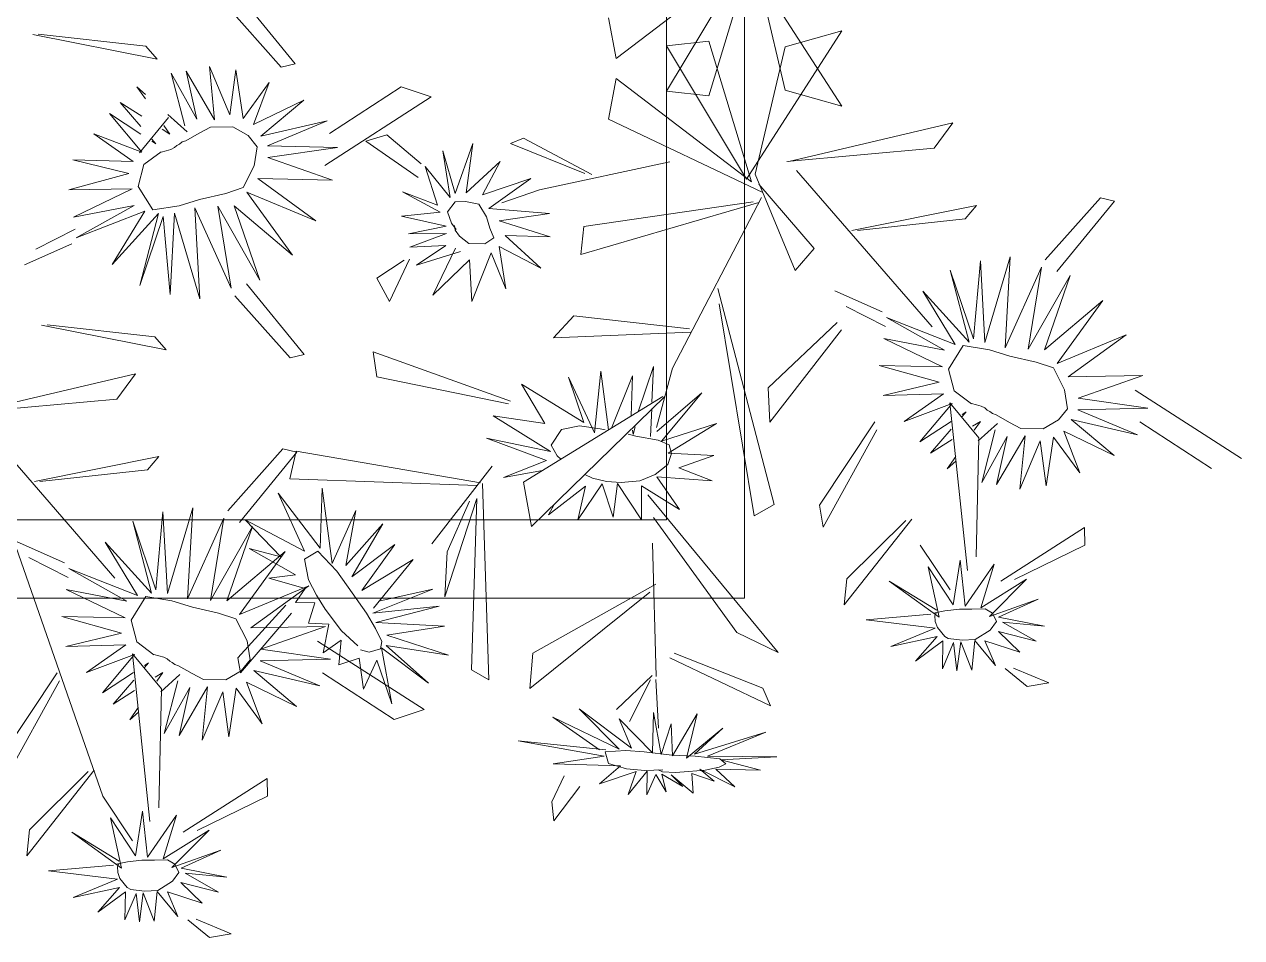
# Model space of a CAD drawing. Header units: inches. Extents: x -173 to 14008, y -3334 to 10368.
# Drawn here: x 5466.78 to 5509.96, y 7028.48 to 7060.87 of the extents above; entities that cross this region are included whole.
import ezdxf

# ---------------------------------------------------------------- set-up
doc = ezdxf.new("R2010")
doc.units = ezdxf.units.IN
doc.header["$MEASUREMENT"] = 0
doc.layers.add('ARREDAMENTO', color=8, linetype='Continuous', lineweight=18)

msp = doc.modelspace()

# ---------------------------------------------------------------- linework, layer by layer
at = {"layer": 'ARREDAMENTO', "linetype": 'Continuous'}
for p, q in [((5487.774, 7059.657, -27.277), (5492.576, 7063.318, -27.277)), ((5489.554, 7058.498, -27.277), (5492.395, 7063.22, -27.277)), ((5492.576, 7063.318, -27.277), (5491.056, 7058.33, -27.277)), ((5492.395, 7063.22, -27.277), (5495.774, 7057.96, -27.277)), ((5493.762, 7058.532, -27.277), (5492.698, 7063.043, -27.277)), ((5476.386, 7059.464, -27.277), (5474.346, 7061.967, -27.277)), ((5473.934, 7061.55, -27.277), (5475.89, 7059.35, -27.277)), ((5487.494, 7061.091, -27.277), (5487.774, 7059.657, -27.277)), ((5471.49, 7059.628, -27.277), (5467.076, 7060.507, -27.277)), ((5467.271, 7060.514, -27.277), (5471.09, 7060.091, -27.277)), ((5492.395, 7055.379, -27.277), (5495.774, 7060.639, -27.277)), ((5495.774, 7060.639, -27.277), (5493.762, 7060.067, -27.277)), ((5471.09, 7060.091, -27.277), (5471.49, 7059.628, -27.277)), ((5491.056, 7060.269, -27.277), (5489.554, 7060.101, -27.277)), ((5489.554, 7060.101, -27.277), (5492.395, 7055.379, -27.277)), ((5492.576, 7055.281, -27.277), (5491.056, 7060.269, -27.277)), ((5493.762, 7060.067, -27.277), (5492.698, 7055.556, -27.277)), ((5472.899, 7057.504, -27.277), (5471.99, 7059.14, -27.277)), ((5471.99, 7059.14, -27.277), (5472.472, 7057.27, -27.277)), ((5472.517, 7059.206, -27.277), (5472.899, 7057.504, -27.277)), ((5473.527, 7057.478, -27.277), (5472.517, 7059.206, -27.277)), ((5473.34, 7059.371, -27.277), (5473.527, 7057.478, -27.277)), ((5474.065, 7057.662, -27.277), (5473.34, 7059.371, -27.277)), ((5474.279, 7059.251, -27.277), (5474.065, 7057.662, -27.277)), ((5474.54, 7057.531, -27.277), (5474.279, 7059.251, -27.277)), ((5475.89, 7059.35, -27.277), (5476.386, 7059.464, -27.277)), ((5475.466, 7058.799, -27.277), (5474.54, 7057.531, -27.277)), ((5474.907, 7057.317, -27.277), (5475.466, 7058.799, -27.277)), ((5487.494, 7057.508, -27.277), (5487.774, 7058.942, -27.277)), ((5487.774, 7058.942, -27.277), (5492.576, 7055.281, -27.277)), ((5471.069, 7058.222, -27.277), (5470.768, 7058.652, -27.277)), ((5471.076, 7058.375, -27.277), (5470.768, 7058.652, -27.277)), ((5477.432, 7055.864, -27.277), (5481.212, 7058.291, -27.277)), ((5480.147, 7058.644, -27.277), (5477.6, 7056.99, -27.277)), ((5481.212, 7058.291, -27.277), (5480.147, 7058.644, -27.277)), ((5491.056, 7058.33, -27.277), (5489.554, 7058.498, -27.277)), ((5495.774, 7057.96, -27.277), (5493.762, 7058.532, -27.277)), ((5470.91, 7057.244, -27.277), (5470.178, 7058.096, -27.277)), ((5470.943, 7057.608, -27.277), (5470.178, 7058.096, -27.277)), ((5476.687, 7058.174, -27.277), (5474.907, 7057.317, -27.277)), ((5475.169, 7056.902, -27.277), (5476.687, 7058.174, -27.277)), ((5470.905, 7056.976, -27.277), (5469.798, 7057.699, -27.277)), ((5469.798, 7057.699, -27.277), (5470.942, 7056.331, -27.277)), ((5471.891, 7057.56, -27.277), (5470.863, 7056.309, -27.277)), ((5471.869, 7057.663, -27.277), (5472.55, 7057.05, -27.277)), ((5477.518, 7057.444, -27.277), (5475.169, 7056.902, -27.277)), ((5475.397, 7056.56, -27.277), (5477.518, 7057.444, -27.277)), ((5492.971, 7054.899, -27.277), (5487.494, 7057.508, -27.277)), ((5470.942, 7056.331, -27.277), (5469.241, 7056.978, -27.277)), ((5469.241, 7056.978, -27.277), (5470.631, 7055.998, -27.277)), ((5471.667, 7057.146, -27.277), (5471.943, 7056.97, -27.277)), ((5471.725, 7057.282, -27.277), (5471.943, 7056.97, -27.277)), ((5478.884, 7056.728, -27.277), (5479.629, 7056.947, -27.277)), ((5479.629, 7056.947, -27.277), (5480.849, 7055.915, -27.277)), ((5499.717, 7057.371, -27.277), (5493.892, 7055.999, -27.277)), ((5499.055, 7056.469, -27.277), (5499.717, 7057.371, -27.277)), ((5471.294, 7056.723, -27.277), (5471.437, 7056.629, -27.277)), ((5471.296, 7056.794, -27.277), (5471.437, 7056.629, -27.277)), ((5477.888, 7056.502, -27.277), (5475.397, 7056.56, -27.277)), ((5480.744, 7055.43, -27.277), (5478.884, 7056.728, -27.277)), ((5482.061, 7054.867, -27.277), (5482.691, 7056.642, -27.277)), ((5482.691, 7056.642, -27.277), (5482.448, 7054.896, -27.277)), ((5484.477, 7056.83, -27.277), (5484.024, 7056.639, -27.277)), ((5484.024, 7056.639, -27.277), (5486.664, 7055.581, -27.277)), ((5486.904, 7055.546, -27.277), (5484.477, 7056.83, -27.277)), ((5475.416, 7056.143, -27.277), (5477.888, 7056.502, -27.277)), ((5477.708, 7055.342, -27.277), (5475.416, 7056.143, -27.277)), ((5481.62, 7056.382, -27.277), (5482.061, 7054.867, -27.277)), ((5481.876, 7054.731, -27.277), (5481.62, 7056.382, -27.277)), ((5493.825, 7056.005, -27.277), (5499.055, 7056.469, -27.277)), ((5468.497, 7056.058, -27.277), (5470.482, 7055.576, -27.277)), ((5470.631, 7055.998, -27.277), (5468.497, 7056.058, -27.277)), ((5480.991, 7055.829, -27.277), (5481.876, 7054.731, -27.277)), ((5481.437, 7054.455, -27.277), (5480.991, 7055.829, -27.277)), ((5482.448, 7054.896, -27.277), (5483.658, 7055.998, -27.277)), ((5483.658, 7055.998, -27.277), (5483.034, 7054.817, -27.277)), ((5485.049, 7054.995, -27.277), (5489.674, 7055.992, -27.277)), ((5498.981, 7050.133, -27.277), (5494.17, 7055.685, -27.277)), ((5470.482, 7055.576, -27.277), (5468.357, 7054.993, -27.277)), ((5475.063, 7055.396, -27.277), (5477.708, 7055.342, -27.277)), ((5477.119, 7053.899, -27.277), (5475.063, 7055.396, -27.277)), ((5483.034, 7054.817, -27.277), (5484.743, 7055.395, -27.277)), ((5484.743, 7055.395, -27.277), (5483.253, 7054.331, -27.277)), ((5492.698, 7055.556, -27.277), (5494.124, 7052.132, -27.277)), ((5468.357, 7054.993, -27.277), (5470.604, 7055.034, -27.277)), ((5470.604, 7055.034, -27.277), (5468.52, 7054.027, -27.277)), ((5474.663, 7054.913, -27.277), (5477.119, 7053.899, -27.277)), ((5476.284, 7052.68, -27.277), (5474.663, 7054.913, -27.277)), ((5480.187, 7054.929, -27.277), (5481.437, 7054.455, -27.277)), ((5481.532, 7054.205, -27.277), (5480.187, 7054.929, -27.277)), ((5485.049, 7054.995, -27.277), (5483.713, 7054.538, -27.277)), ((5494.798, 7052.917, -27.277), (5492.833, 7055.203, -27.277)), ((5468.52, 7054.027, -27.277), (5470.67, 7054.445, -27.277)), ((5470.67, 7054.445, -27.277), (5468.611, 7053.289, -27.277)), ((5472.819, 7054.36, -27.277), (5474.112, 7051.507, -27.277)), ((5473.002, 7051.136, -27.277), (5472.819, 7054.36, -27.277)), ((5473.637, 7054.415, -27.277), (5475.127, 7051.795, -27.277)), ((5474.112, 7051.507, -27.277), (5473.637, 7054.415, -27.277)), ((5474.215, 7054.435, -27.277), (5476.284, 7052.68, -27.277)), ((5475.127, 7051.795, -27.277), (5474.215, 7054.435, -27.277)), ((5492.829, 7054.551, -27.277), (5486.515, 7052.698, -27.277)), ((5486.619, 7053.694, -27.277), (5492.629, 7054.575, -27.277)), ((5489.773, 7048.671, -27.277), (5492.93, 7054.727, -27.277)), ((5500.548, 7054.437, -27.277), (5496.134, 7053.558, -27.277)), ((5500.148, 7053.974, -27.277), (5500.548, 7054.437, -27.277)), ((5502.992, 7052.516, -27.277), (5504.948, 7054.715, -27.277)), ((5505.445, 7054.601, -27.277), (5503.404, 7052.099, -27.277)), ((5504.948, 7054.715, -27.277), (5505.445, 7054.601, -27.277)), ((5468.611, 7053.289, -27.277), (5471.05, 7054.24, -27.277)), ((5471.05, 7054.24, -27.277), (5469.896, 7052.351, -27.277)), ((5469.896, 7052.351, -27.277), (5471.541, 7054.161, -27.277)), ((5471.541, 7054.161, -27.277), (5470.877, 7051.608, -27.277)), ((5470.877, 7051.608, -27.277), (5471.698, 7054.047, -27.277)), ((5471.698, 7054.047, -27.277), (5471.946, 7051.28, -27.277)), ((5471.946, 7051.28, -27.277), (5472.106, 7054.171, -27.277)), ((5472.106, 7054.171, -27.277), (5473.002, 7051.136, -27.277)), ((5480.16, 7054.061, -27.277), (5481.532, 7054.205, -27.277)), ((5481.742, 7053.704, -27.277), (5480.16, 7054.061, -27.277)), ((5483.253, 7054.331, -27.277), (5485.402, 7054.156, -27.277)), ((5485.402, 7054.156, -27.277), (5483.623, 7053.893, -27.277)), ((5496.329, 7053.551, -27.277), (5500.148, 7053.974, -27.277)), ((5467.186, 7052.894, -27.277), (5468.58, 7053.605, -27.277)), ((5480.407, 7053.431, -27.277), (5481.742, 7053.704, -27.277)), ((5483.623, 7053.893, -27.277), (5485.425, 7053.334, -27.277)), ((5486.515, 7052.698, -27.277), (5486.619, 7053.694, -27.277)), ((5466.778, 7052.335, -27.277), (5468.458, 7053.085, -27.277)), ((5481.749, 7053.444, -27.277), (5480.407, 7053.431, -27.277)), ((5480.451, 7052.959, -27.277), (5481.749, 7053.444, -27.277)), ((5483.832, 7053.374, -27.277), (5485.096, 7052.214, -27.277)), ((5485.425, 7053.334, -27.277), (5483.832, 7053.374, -27.277)), ((5481.729, 7053.019, -27.277), (5480.451, 7052.959, -27.277)), ((5480.692, 7052.329, -27.277), (5481.729, 7053.019, -27.277)), ((5482.245, 7052.811, -27.277), (5480.692, 7052.329, -27.277)), ((5481.263, 7051.264, -27.277), (5482.066, 7052.926, -27.277)), ((5483.333, 7052.76, -27.277), (5482.654, 7051.039, -27.277)), ((5483.86, 7051.481, -27.277), (5483.333, 7052.76, -27.277)), ((5483.62, 7052.989, -27.277), (5483.86, 7051.481, -27.277)), ((5485.096, 7052.214, -27.277), (5483.62, 7052.989, -27.277)), ((5494.124, 7052.132, -27.277), (5494.798, 7052.917, -27.277)), ((5479.282, 7051.87, -27.277), (5480.247, 7052.498, -27.277)), ((5480.439, 7052.541, -27.277), (5479.729, 7051.032, -27.277)), ((5482.572, 7052.51, -27.277), (5481.263, 7051.264, -27.277)), ((5482.654, 7051.039, -27.277), (5482.572, 7052.51, -27.277)), ((5500.444, 7049.709, -27.277), (5500.692, 7052.476, -27.277)), ((5500.692, 7052.476, -27.277), (5500.852, 7049.586, -27.277)), ((5500.852, 7049.586, -27.277), (5501.747, 7052.62, -27.277)), ((5501.747, 7052.62, -27.277), (5501.564, 7049.397, -27.277)), ((5501.564, 7049.397, -27.277), (5502.857, 7052.25, -27.277)), ((5502.857, 7052.25, -27.277), (5502.382, 7049.342, -27.277)), ((5479.729, 7051.032, -27.277), (5479.282, 7051.87, -27.277)), ((5499.622, 7052.149, -27.277), (5500.444, 7049.709, -27.277)), ((5500.287, 7049.596, -27.277), (5499.622, 7052.149, -27.277)), ((5502.382, 7049.342, -27.277), (5503.872, 7051.962, -27.277)), ((5503.872, 7051.962, -27.277), (5502.96, 7049.322, -27.277)), ((5476.699, 7049.156, -27.277), (5474.659, 7051.658, -27.277)), ((5493.379, 7043.84, -27.277), (5491.38, 7051.5, -27.277)), ((5495.524, 7051.421, -27.277), (5497.204, 7050.672, -27.277)), ((5498.642, 7051.406, -27.277), (5500.287, 7049.596, -27.277)), ((5499.795, 7049.517, -27.277), (5498.642, 7051.406, -27.277)), ((5474.247, 7051.241, -27.277), (5476.203, 7049.042, -27.277)), ((5491.425, 7050.953, -27.277), (5492.668, 7043.435, -27.277)), ((5502.96, 7049.322, -27.277), (5505.03, 7051.077, -27.277)), ((5505.03, 7051.077, -27.277), (5503.408, 7048.844, -27.277)), ((5485.544, 7049.744, -27.277), (5486.272, 7050.524, -27.277)), ((5486.272, 7050.524, -27.277), (5490.373, 7050.072, -27.277)), ((5495.932, 7050.863, -27.277), (5497.325, 7050.152, -27.277)), ((5471.802, 7049.32, -27.277), (5467.389, 7050.199, -27.277)), ((5467.584, 7050.206, -27.277), (5471.403, 7049.782, -27.277)), ((5493.161, 7047.973, -27.277), (5495.611, 7050.293, -27.277)), ((5497.356, 7050.468, -27.277), (5499.795, 7049.517, -27.277)), ((5499.416, 7049.312, -27.277), (5497.356, 7050.468, -27.277)), ((5471.403, 7049.782, -27.277), (5471.802, 7049.32, -27.277)), ((5490.424, 7049.951, -27.277), (5485.544, 7049.744, -27.277)), ((5495.759, 7050.031, -27.277), (5493.222, 7046.764, -27.277)), ((5497.265, 7049.73, -27.277), (5499.416, 7049.312, -27.277)), ((5499.35, 7048.723, -27.277), (5497.265, 7049.73, -27.277)), ((5503.408, 7048.844, -27.277), (5505.865, 7049.858, -27.277)), ((5505.865, 7049.858, -27.277), (5503.808, 7048.361, -27.277)), ((5479.28, 7048.364, -27.277), (5479.147, 7049.253, -27.277)), ((5479.147, 7049.253, -27.277), (5484.023, 7047.503, -27.277)), ((5476.203, 7049.042, -27.277), (5476.699, 7049.156, -27.277)), ((5497.103, 7048.764, -27.277), (5499.35, 7048.723, -27.277)), ((5499.227, 7048.181, -27.277), (5497.103, 7048.764, -27.277)), ((5470.718, 7048.47, -27.277), (5464.892, 7047.098, -27.277)), ((5470.056, 7047.568, -27.277), (5470.718, 7048.47, -27.277)), ((5483.955, 7047.407, -27.277), (5479.28, 7048.364, -27.277)), ((5486.073, 7048.35, -27.277), (5486.621, 7046.749, -27.277)), ((5487.006, 7046.379, -27.277), (5486.073, 7048.35, -27.277)), ((5487.225, 7048.564, -27.277), (5487.006, 7046.379, -27.277)), ((5487.501, 7046.485, -27.277), (5487.225, 7048.564, -27.277)), ((5487.606, 7046.549, -27.277), (5488.353, 7048.396, -27.277)), ((5488.304, 7046.977, -27.277), (5488.353, 7048.396, -27.277)), ((5488.551, 7047.129, -27.277), (5489.09, 7048.728, -27.277)), ((5489.038, 7047.466, -27.277), (5489.09, 7048.728, -27.277)), ((5489.773, 7048.671, -27.277), (5489.205, 7046.565, -27.277)), ((5503.808, 7048.361, -27.277), (5506.453, 7048.415, -27.277)), ((5506.453, 7048.415, -27.277), (5504.161, 7047.614, -27.277)), ((5484.411, 7048.102, -27.277), (5485.234, 7046.714, -27.277)), ((5486.621, 7046.749, -27.277), (5484.411, 7048.102, -27.277)), ((5493.222, 7046.764, -27.277), (5493.161, 7047.973, -27.277)), ((5497.243, 7047.699, -27.277), (5499.227, 7048.181, -27.277)), ((5506.177, 7047.892, -27.277), (5509.957, 7045.466, -27.277)), ((5464.826, 7047.103, -27.277), (5470.056, 7047.568, -27.277)), ((5489.423, 7047.663, -27.277), (5484.484, 7044.634, -27.277)), ((5484.767, 7043.053, -27.277), (5489.499, 7047.674, -27.277)), ((5490.811, 7047.803, -27.277), (5489.21, 7046.424, -27.277)), ((5489.374, 7046.09, -27.277), (5490.811, 7047.803, -27.277)), ((5499.376, 7047.759, -27.277), (5497.243, 7047.699, -27.277)), ((5497.986, 7046.779, -27.277), (5499.376, 7047.759, -27.277)), ((5500.636, 7046.197, -27.277), (5499.608, 7047.448, -27.277)), ((5499.608, 7047.448, -27.277), (5500.231, 7041.493, -27.277)), ((5504.161, 7047.614, -27.277), (5506.633, 7047.255, -27.277)), ((5469.556, 7033.491, -27.277), (5464.807, 7047.122, -27.277)), ((5489.029, 7047.247, -27.277), (5488.987, 7046.244, -27.277)), ((5499.687, 7047.425, -27.277), (5497.986, 7046.779, -27.277)), ((5498.543, 7046.058, -27.277), (5499.687, 7047.425, -27.277)), ((5500.039, 7047.034, -27.277), (5500.183, 7047.128, -27.277)), ((5500.041, 7046.963, -27.277), (5500.183, 7047.128, -27.277)), ((5506.633, 7047.255, -27.277), (5504.143, 7047.197, -27.277)), ((5504.143, 7047.197, -27.277), (5506.263, 7046.313, -27.277)), ((5469.982, 7041.231, -27.277), (5465.171, 7046.784, -27.277)), ((5483.407, 7046.98, -27.277), (5485.445, 7045.714, -27.277)), ((5485.234, 7046.714, -27.277), (5483.407, 7046.98, -27.277)), ((5486.467, 7046.625, -27.277), (5485.825, 7046.495, -27.277)), ((5487.201, 7046.518, -27.277), (5486.467, 7046.625, -27.277)), ((5488.448, 7046.596, -27.277), (5488.376, 7046.317, -27.277)), ((5491.329, 7046.711, -27.277), (5489.374, 7046.09, -27.277)), ((5489.609, 7045.657, -27.277), (5491.329, 7046.711, -27.277)), ((5494.981, 7043.816, -27.277), (5496.941, 7046.768, -27.277)), ((5499.651, 7046.78, -27.277), (5498.543, 7046.058, -27.277)), ((5500.413, 7046.611, -27.277), (5500.688, 7046.787, -27.277)), ((5500.471, 7046.475, -27.277), (5500.688, 7046.787, -27.277)), ((5500.614, 7046.094, -27.277), (5501.295, 7046.707, -27.277)), ((5503.914, 7046.855, -27.277), (5505.432, 7045.582, -27.277)), ((5506.263, 7046.313, -27.277), (5503.914, 7046.855, -27.277)), ((5508.892, 7045.113, -27.277), (5506.346, 7046.767, -27.277)), ((5483.172, 7046.188, -27.277), (5485.297, 7045.404, -27.277)), ((5485.445, 7045.714, -27.277), (5483.172, 7046.188, -27.277)), ((5485.825, 7046.495, -27.277), (5485.469, 7045.948, -27.277)), ((5487.378, 7046.492, -27.277), (5487.201, 7046.518, -27.277)), ((5488.19, 7046.335, -27.277), (5488.471, 7046.265, -27.277)), ((5488.376, 7046.317, -27.277), (5488.344, 7046.477, -27.277)), ((5489.256, 7046.118, -27.277), (5488.471, 7046.265, -27.277)), ((5497.02, 7046.486, -27.277), (5495.116, 7043.036, -27.277)), ((5499.655, 7046.513, -27.277), (5498.924, 7045.661, -27.277)), ((5500.544, 7041.979, -27.277), (5500.636, 7046.197, -27.277)), ((5500.736, 7044.616, -27.277), (5501.218, 7046.487, -27.277)), ((5501.644, 7046.253, -27.277), (5500.736, 7044.616, -27.277)), ((5502.273, 7046.279, -27.277), (5501.263, 7044.55, -27.277)), ((5501.263, 7044.55, -27.277), (5501.644, 7046.253, -27.277)), ((5502.085, 7044.386, -27.277), (5502.273, 7046.279, -27.277)), ((5503.286, 7046.226, -27.277), (5503.024, 7044.506, -27.277)), ((5504.211, 7044.958, -27.277), (5503.286, 7046.226, -27.277)), ((5503.653, 7046.44, -27.277), (5504.211, 7044.958, -27.277)), ((5505.432, 7045.582, -27.277), (5503.653, 7046.44, -27.277)), ((5473.993, 7043.614, -27.277), (5475.949, 7045.814, -27.277)), ((5475.949, 7045.814, -27.277), (5476.446, 7045.7, -27.277)), ((5476.414, 7045.725, -27.277), (5476.197, 7044.746, -27.277)), ((5482.963, 7044.606, -27.277), (5476.414, 7045.725, -27.277)), ((5485.469, 7045.948, -27.277), (5485.678, 7045.56, -27.277)), ((5489.647, 7045.951, -27.277), (5489.256, 7046.118, -27.277)), ((5489.732, 7045.642, -27.277), (5489.647, 7045.951, -27.277)), ((5499.689, 7046.149, -27.277), (5498.924, 7045.661, -27.277)), ((5502.811, 7046.095, -27.277), (5502.085, 7044.386, -27.277)), ((5503.024, 7044.506, -27.277), (5502.811, 7046.095, -27.277)), ((5471.549, 7045.536, -27.277), (5467.135, 7044.657, -27.277)), ((5471.149, 7045.073, -27.277), (5471.549, 7045.536, -27.277)), ((5476.446, 7045.7, -27.277), (5474.405, 7043.198, -27.277)), ((5485.297, 7045.404, -27.277), (5483.771, 7044.793, -27.277)), ((5485.806, 7045.445, -27.277), (5485.678, 7045.56, -27.277)), ((5489.608, 7045.262, -27.277), (5489.732, 7045.642, -27.277)), ((5491.231, 7045.581, -27.277), (5489.609, 7045.657, -27.277)), ((5489.997, 7045.133, -27.277), (5491.231, 7045.581, -27.277)), ((5499.814, 7045.535, -27.277), (5499.514, 7045.104, -27.277)), ((5499.822, 7045.381, -27.277), (5499.514, 7045.104, -27.277)), ((5467.33, 7044.65, -27.277), (5471.149, 7045.073, -27.277)), ((5481.233, 7042.448, -27.277), (5483.372, 7045.194, -27.277)), ((5485.158, 7045.048, -27.277), (5483.771, 7044.793, -27.277)), ((5486.659, 7044.901, -27.277), (5486.931, 7044.777, -27.277)), ((5488.607, 7044.678, -27.277), (5489.152, 7044.907, -27.277)), ((5489.152, 7044.907, -27.277), (5489.608, 7045.262, -27.277)), ((5491.172, 7044.683, -27.277), (5489.997, 7045.133, -27.277)), ((5476.197, 7044.746, -27.277), (5482.835, 7044.516, -27.277)), ((5483.029, 7044.584, -27.277), (5483.257, 7037.622, -27.277)), ((5484.484, 7044.634, -27.277), (5484.767, 7043.053, -27.277)), ((5485.366, 7043.469, -27.277), (5486.685, 7044.493, -27.277)), ((5486.413, 7043.289, -27.277), (5487.274, 7044.571, -27.277)), ((5486.685, 7044.493, -27.277), (5486.413, 7043.289, -27.277)), ((5486.931, 7044.777, -27.277), (5487.425, 7044.652, -27.277)), ((5487.274, 7044.571, -27.277), (5487.66, 7043.384, -27.277)), ((5487.425, 7044.652, -27.277), (5487.95, 7044.617, -27.277)), ((5487.66, 7043.384, -27.277), (5487.817, 7044.578, -27.277)), ((5487.817, 7044.578, -27.277), (5488.669, 7043.294, -27.277)), ((5487.95, 7044.617, -27.277), (5488.607, 7044.678, -27.277)), ((5488.669, 7043.294, -27.277), (5488.673, 7044.505, -27.277)), ((5488.673, 7044.505, -27.277), (5490.017, 7043.659, -27.277)), ((5489.21, 7044.816, -27.277), (5491.172, 7044.683, -27.277)), ((5490.017, 7043.659, -27.277), (5489.21, 7044.816, -27.277)), ((5475.78, 7044.238, -27.277), (5476.716, 7042.186, -27.277)), ((5477.267, 7042.286, -27.277), (5475.78, 7044.238, -27.277)), ((5477.338, 7044.42, -27.277), (5477.267, 7042.286, -27.277)), ((5477.693, 7041.752, -27.277), (5477.338, 7044.42, -27.277)), ((5482.825, 7044.048, -27.277), (5481.693, 7040.563, -27.277)), ((5482.637, 7037.971, -27.277), (5482.825, 7044.048, -27.277)), ((5493.521, 7038.585, -27.277), (5488.894, 7044.187, -27.277)), ((5471.445, 7040.808, -27.277), (5471.693, 7043.575, -27.277)), ((5471.693, 7043.575, -27.277), (5471.853, 7040.685, -27.277)), ((5471.853, 7040.685, -27.277), (5472.748, 7043.719, -27.277)), ((5472.748, 7043.719, -27.277), (5472.565, 7040.495, -27.277)), ((5478.531, 7043.628, -27.277), (5477.693, 7041.752, -27.277)), ((5478.176, 7041.677, -27.277), (5478.531, 7043.628, -27.277)), ((5481.77, 7042.163, -27.277), (5482.569, 7043.959, -27.277)), ((5485.575, 7043.842, -27.277), (5485.366, 7043.469, -27.277)), ((5492.668, 7043.435, -27.277), (5493.379, 7043.84, -27.277)), ((5495.116, 7043.036, -27.277), (5494.981, 7043.816, -27.277)), ((5470.623, 7043.248, -27.277), (5471.445, 7040.808, -27.277)), ((5471.288, 7040.695, -27.277), (5470.623, 7043.248, -27.277)), ((5472.565, 7040.495, -27.277), (5473.858, 7043.349, -27.277)), ((5473.858, 7043.349, -27.277), (5473.383, 7040.44, -27.277)), ((5474.606, 7043.296, -27.277), (5475.879, 7041.985, -27.277)), ((5476.716, 7042.186, -27.277), (5474.606, 7043.296, -27.277)), ((5479.495, 7043.152, -27.277), (5478.176, 7041.677, -27.277)), ((5478.398, 7041.27, -27.277), (5479.495, 7043.152, -27.277)), ((5489.09, 7043.373, -27.277), (5492.053, 7039.303, -27.277)), ((5498.257, 7043.319, -27.277), (5495.858, 7040.276, -27.277)), ((5495.957, 7041.205, -27.277), (5498.045, 7043.277, -27.277)), ((5473.383, 7040.44, -27.277), (5474.873, 7043.061, -27.277)), ((5474.873, 7043.061, -27.277), (5473.961, 7040.421, -27.277)), ((5504.384, 7043.02, -27.277), (5501.414, 7041.116, -27.277)), ((5504.397, 7042.399, -27.277), (5504.384, 7043.02, -27.277)), ((5466.525, 7042.52, -27.277), (5468.205, 7041.771, -27.277)), ((5469.643, 7042.504, -27.277), (5471.288, 7040.695, -27.277)), ((5470.796, 7040.616, -27.277), (5469.643, 7042.504, -27.277)), ((5474.756, 7042.276, -27.277), (5476.397, 7041.345, -27.277)), ((5475.879, 7041.985, -27.277), (5474.756, 7042.276, -27.277)), ((5479.916, 7042.42, -27.277), (5478.398, 7041.27, -27.277)), ((5478.749, 7040.785, -27.277), (5479.916, 7042.42, -27.277)), ((5489.187, 7037.739, -27.277), (5489.062, 7042.468, -27.277)), ((5498.556, 7042.392, -27.277), (5499.612, 7040.813, -27.277)), ((5501.904, 7041.179, -27.277), (5504.397, 7042.399, -27.277)), ((5466.933, 7041.962, -27.277), (5468.326, 7041.251, -27.277)), ((5473.961, 7040.421, -27.277), (5476.031, 7042.176, -27.277)), ((5476.031, 7042.176, -27.277), (5474.409, 7039.942, -27.277)), ((5477.184, 7042.181, -27.277), (5476.719, 7041.901, -27.277)), ((5476.719, 7041.901, -27.277), (5476.851, 7041.167, -27.277)), ((5477.857, 7041.479, -27.277), (5477.184, 7042.181, -27.277)), ((5480.573, 7041.893, -27.277), (5478.749, 7040.785, -27.277)), ((5479.158, 7040.16, -27.277), (5480.573, 7041.893, -27.277)), ((5481.693, 7040.563, -27.277), (5481.77, 7042.163, -27.277)), ((5499.967, 7041.867, -27.277), (5499.724, 7040.284, -27.277)), ((5500.148, 7040.232, -27.277), (5499.967, 7041.867, -27.277)), ((5468.357, 7041.567, -27.277), (5470.796, 7040.616, -27.277)), ((5470.417, 7040.411, -27.277), (5468.357, 7041.567, -27.277)), ((5478.404, 7040.701, -27.277), (5477.857, 7041.479, -27.277)), ((5498.832, 7041.627, -27.277), (5499.227, 7039.84, -27.277)), ((5499.724, 7040.284, -27.277), (5498.832, 7041.627, -27.277)), ((5501.175, 7041.717, -27.277), (5500.148, 7040.232, -27.277)), ((5500.701, 7040.171, -27.277), (5501.175, 7041.717, -27.277)), ((5476.397, 7041.345, -27.277), (5475.446, 7041.221, -27.277)), ((5475.446, 7041.221, -27.277), (5476.743, 7040.86, -27.277)), ((5476.851, 7041.167, -27.277), (5477.143, 7040.619, -27.277)), ((5484.818, 7038.563, -27.277), (5489.178, 7041.011, -27.277)), ((5495.858, 7040.276, -27.277), (5495.957, 7041.205, -27.277)), ((5497.458, 7041.115, -27.277), (5499.142, 7040.094, -27.277)), ((5499.227, 7039.84, -27.277), (5497.458, 7041.115, -27.277)), ((5502.329, 7041.195, -27.277), (5500.701, 7040.171, -27.277)), ((5501.011, 7039.862, -27.277), (5502.329, 7041.195, -27.277)), ((5468.266, 7040.829, -27.277), (5470.417, 7040.411, -27.277)), ((5470.351, 7039.822, -27.277), (5468.266, 7040.829, -27.277)), ((5474.409, 7039.942, -27.277), (5476.866, 7040.957, -27.277)), ((5476.866, 7040.957, -27.277), (5474.809, 7039.46, -27.277)), ((5476.743, 7040.86, -27.277), (5476.391, 7040.362, -27.277)), ((5477.143, 7040.619, -27.277), (5477.453, 7040.131, -27.277)), ((5478.916, 7039.981, -27.277), (5478.404, 7040.701, -27.277)), ((5479.14, 7039.982, -27.277), (5481.268, 7040.837, -27.277)), ((5481.268, 7040.837, -27.277), (5479.403, 7040.425, -27.277)), ((5488.968, 7040.735, -27.277), (5484.708, 7037.309, -27.277)), ((5474.35, 7038.396, -27.277), (5476.052, 7040.273, -27.277)), ((5476.391, 7040.362, -27.277), (5477.081, 7040.346, -27.277)), ((5477.081, 7040.346, -27.277), (5476.851, 7039.627, -27.277)), ((5477.453, 7040.131, -27.277), (5478.021, 7039.357, -27.277)), ((5481.49, 7040.232, -27.277), (5479.14, 7039.982, -27.277)), ((5479.249, 7039.652, -27.277), (5481.49, 7040.232, -27.277)), ((5499.946, 7040.13, -27.277), (5499.434, 7040.071, -27.277)), ((5500.389, 7040.127, -27.277), (5499.946, 7040.13, -27.277)), ((5500.853, 7040.14, -27.277), (5500.389, 7040.127, -27.277)), ((5501.115, 7039.984, -27.277), (5500.853, 7040.14, -27.277)), ((5502.742, 7040.476, -27.277), (5501.011, 7039.862, -27.277)), ((5501.333, 7039.843, -27.277), (5502.742, 7040.476, -27.277)), ((5468.104, 7039.863, -27.277), (5470.351, 7039.822, -27.277)), ((5470.228, 7039.279, -27.277), (5468.104, 7039.863, -27.277)), ((5476.252, 7039.989, -27.277), (5474.444, 7037.87, -27.277)), ((5479.227, 7039.443, -27.277), (5478.916, 7039.981, -27.277)), ((5498.936, 7039.949, -27.277), (5496.635, 7039.744, -27.277)), ((5496.635, 7039.744, -27.277), (5499.082, 7039.455, -27.277)), ((5499.434, 7040.071, -27.277), (5499.029, 7039.985, -27.277)), ((5499.136, 7040.014, -27.277), (5499.077, 7039.907, -27.277)), ((5499.077, 7039.907, -27.277), (5499.091, 7039.69, -27.277)), ((5499.091, 7039.69, -27.277), (5499.168, 7039.473, -27.277)), ((5501.034, 7039.384, -27.277), (5501.257, 7039.695, -27.277)), ((5501.257, 7039.695, -27.277), (5501.115, 7039.984, -27.277)), ((5502.962, 7039.519, -27.277), (5501.333, 7039.843, -27.277)), ((5468.244, 7038.798, -27.277), (5470.228, 7039.279, -27.277)), ((5474.809, 7039.46, -27.277), (5477.454, 7039.514, -27.277)), ((5477.454, 7039.514, -27.277), (5475.162, 7038.713, -27.277)), ((5476.851, 7039.627, -27.277), (5477.581, 7039.596, -27.277)), ((5477.581, 7039.596, -27.277), (5477.378, 7038.578, -27.277)), ((5478.021, 7039.357, -27.277), (5478.602, 7038.824, -27.277)), ((5479.46, 7038.98, -27.277), (5479.227, 7039.443, -27.277)), ((5481.678, 7039.519, -27.277), (5479.249, 7039.652, -27.277)), ((5479.632, 7039.208, -27.277), (5481.678, 7039.519, -27.277)), ((5492.053, 7039.303, -27.277), (5493.521, 7038.585, -27.277)), ((5499.082, 7039.455, -27.277), (5497.508, 7038.804, -27.277)), ((5499.168, 7039.473, -27.277), (5499.423, 7039.163, -27.277)), ((5500.505, 7039.054, -27.277), (5501.034, 7039.384, -27.277)), ((5501.328, 7039.33, -27.277), (5502.667, 7038.998, -27.277)), ((5502.088, 7038.597, -27.277), (5501.328, 7039.33, -27.277)), ((5501.479, 7039.665, -27.277), (5502.962, 7039.519, -27.277)), ((5502.667, 7038.998, -27.277), (5501.479, 7039.665, -27.277)), ((5470.377, 7038.858, -27.277), (5468.244, 7038.798, -27.277)), ((5468.987, 7037.878, -27.277), (5470.377, 7038.858, -27.277)), ((5477.178, 7038.991, -27.277), (5480.958, 7036.565, -27.277)), ((5477.378, 7038.578, -27.277), (5478.02, 7039.03, -27.277)), ((5478.02, 7039.03, -27.277), (5477.938, 7038.158, -27.277)), ((5479.405, 7038.718, -27.277), (5479.46, 7038.98, -27.277)), ((5479.609, 7038.838, -27.277), (5481.828, 7038.493, -27.277)), ((5481.113, 7037.497, -27.277), (5479.609, 7038.838, -27.277)), ((5481.828, 7038.493, -27.277), (5479.632, 7039.208, -27.277)), ((5497.508, 7038.804, -27.277), (5499.154, 7039.159, -27.277)), ((5499.154, 7039.159, -27.277), (5498.388, 7038.278, -27.277)), ((5498.388, 7038.278, -27.277), (5499.361, 7039.001, -27.277)), ((5499.361, 7039.001, -27.277), (5499.343, 7038.006, -27.277)), ((5499.343, 7038.006, -27.277), (5499.74, 7038.94, -27.277)), ((5499.423, 7039.163, -27.277), (5499.552, 7039.091, -27.277)), ((5499.552, 7039.091, -27.277), (5500.04, 7039.022, -27.277)), ((5499.74, 7038.94, -27.277), (5499.856, 7037.942, -27.277)), ((5499.856, 7037.942, -27.277), (5499.996, 7038.97, -27.277)), ((5499.996, 7038.97, -27.277), (5500.386, 7037.969, -27.277)), ((5500.04, 7039.022, -27.277), (5500.505, 7039.054, -27.277)), ((5500.386, 7037.969, -27.277), (5500.492, 7039.018, -27.277)), ((5500.492, 7039.018, -27.277), (5501.22, 7038.127, -27.277)), ((5500.85, 7039.003, -27.277), (5502.088, 7038.597, -27.277)), ((5501.22, 7038.127, -27.277), (5500.85, 7039.003, -27.277)), ((5470.688, 7038.524, -27.277), (5468.987, 7037.878, -27.277)), ((5469.544, 7037.157, -27.277), (5470.688, 7038.524, -27.277)), ((5470.609, 7038.547, -27.277), (5471.232, 7032.592, -27.277)), ((5471.637, 7037.296, -27.277), (5470.609, 7038.547, -27.277)), ((5474.444, 7037.87, -27.277), (5474.35, 7038.396, -27.277)), ((5475.162, 7038.713, -27.277), (5477.634, 7038.354, -27.277)), ((5477.938, 7038.158, -27.277), (5478.653, 7038.393, -27.277)), ((5478.653, 7038.393, -27.277), (5478.802, 7037.293, -27.277)), ((5478.7, 7038.68, -27.277), (5479.013, 7038.6, -27.277)), ((5479.013, 7038.6, -27.277), (5479.405, 7038.718, -27.277)), ((5479.448, 7038.758, -27.277), (5481.113, 7037.497, -27.277)), ((5479.817, 7036.775, -27.277), (5479.448, 7038.758, -27.277)), ((5484.708, 7037.309, -27.277), (5484.818, 7038.563, -27.277)), ((5489.677, 7038.404, -27.277), (5493.25, 7036.696, -27.277)), ((5492.969, 7037.329, -27.277), (5489.831, 7038.568, -27.277)), ((5471.04, 7038.133, -27.277), (5471.184, 7038.226, -27.277)), ((5471.042, 7038.062, -27.277), (5471.184, 7038.226, -27.277)), ((5474.915, 7037.954, -27.277), (5476.433, 7036.681, -27.277)), ((5477.264, 7037.412, -27.277), (5474.915, 7037.954, -27.277)), ((5477.634, 7038.354, -27.277), (5475.144, 7038.296, -27.277)), ((5475.144, 7038.296, -27.277), (5477.264, 7037.412, -27.277)), ((5478.802, 7037.293, -27.277), (5479.28, 7038.32, -27.277)), ((5479.28, 7038.32, -27.277), (5479.817, 7036.775, -27.277)), ((5483.257, 7037.622, -27.277), (5482.637, 7037.971, -27.277)), ((5501.571, 7038.017, -27.277), (5502.343, 7037.38, -27.277)), ((5503.116, 7037.52, -27.277), (5501.869, 7038.036, -27.277)), ((5465.982, 7034.915, -27.277), (5467.942, 7037.867, -27.277)), ((5468.021, 7037.585, -27.277), (5466.117, 7034.135, -27.277)), ((5470.652, 7037.879, -27.277), (5469.544, 7037.157, -27.277)), ((5470.656, 7037.612, -27.277), (5469.925, 7036.759, -27.277)), ((5471.414, 7037.71, -27.277), (5471.689, 7037.886, -27.277)), ((5471.472, 7037.574, -27.277), (5471.689, 7037.886, -27.277)), ((5471.615, 7037.193, -27.277), (5472.296, 7037.805, -27.277)), ((5471.737, 7035.715, -27.277), (5472.219, 7037.586, -27.277)), ((5474.654, 7037.539, -27.277), (5475.212, 7036.056, -27.277)), ((5476.433, 7036.681, -27.277), (5474.654, 7037.539, -27.277)), ((5479.893, 7036.212, -27.277), (5477.347, 7037.865, -27.277)), ((5487.783, 7036.568, -27.277), (5489.042, 7037.776, -27.277)), ((5488.99, 7037.621, -27.277), (5488.241, 7036.139, -27.277)), ((5489.172, 7037.632, -27.277), (5489.274, 7035.908, -27.277)), ((5502.343, 7037.38, -27.277), (5503.116, 7037.52, -27.277)), ((5470.689, 7037.248, -27.277), (5469.925, 7036.759, -27.277)), ((5471.545, 7033.078, -27.277), (5471.637, 7037.296, -27.277)), ((5472.645, 7037.352, -27.277), (5471.737, 7035.715, -27.277)), ((5473.274, 7037.378, -27.277), (5472.264, 7035.649, -27.277)), ((5472.264, 7035.649, -27.277), (5472.645, 7037.352, -27.277)), ((5473.086, 7035.485, -27.277), (5473.274, 7037.378, -27.277)), ((5473.812, 7037.194, -27.277), (5473.086, 7035.485, -27.277)), ((5474.025, 7035.605, -27.277), (5473.812, 7037.194, -27.277)), ((5474.287, 7037.325, -27.277), (5474.025, 7035.605, -27.277)), ((5475.212, 7036.056, -27.277), (5474.287, 7037.325, -27.277)), ((5493.25, 7036.696, -27.277), (5492.969, 7037.329, -27.277)), ((5470.815, 7036.634, -27.277), (5470.515, 7036.203, -27.277)), ((5470.823, 7036.48, -27.277), (5470.515, 7036.203, -27.277)), ((5480.958, 7036.565, -27.277), (5479.893, 7036.212, -27.277)), ((5485.527, 7036.295, -27.277), (5487.184, 7035.134, -27.277)), ((5487.879, 7035.166, -27.277), (5485.527, 7036.295, -27.277)), ((5486.461, 7036.594, -27.277), (5487.879, 7035.166, -27.277)), ((5488.31, 7035.201, -27.277), (5486.461, 7036.594, -27.277)), ((5487.872, 7036.237, -27.277), (5488.31, 7035.201, -27.277)), ((5489.054, 7035.032, -27.277), (5487.872, 7036.237, -27.277)), ((5489.095, 7036.457, -27.277), (5489.054, 7035.032, -27.277)), ((5489.363, 7034.971, -27.277), (5489.095, 7036.457, -27.277)), ((5490.64, 7036.412, -27.277), (5489.772, 7034.921, -27.277)), ((5490.259, 7034.846, -27.277), (5490.64, 7036.412, -27.277)), ((5489.721, 7036.056, -27.277), (5489.363, 7034.971, -27.277)), ((5489.772, 7034.921, -27.277), (5489.721, 7036.056, -27.277)), ((5491.552, 7035.908, -27.277), (5490.259, 7034.846, -27.277)), ((5490.544, 7034.99, -27.277), (5491.552, 7035.908, -27.277)), ((5484.292, 7035.463, -27.277), (5487.341, 7034.911, -27.277)), ((5487.399, 7035.142, -27.277), (5484.292, 7035.463, -27.277)), ((5493.074, 7035.765, -27.277), (5490.544, 7034.99, -27.277)), ((5491.006, 7034.911, -27.277), (5493.074, 7035.765, -27.277)), ((5487.341, 7034.911, -27.277), (5485.533, 7034.643, -27.277)), ((5485.533, 7034.643, -27.277), (5487.928, 7034.575, -27.277)), ((5487.928, 7034.575, -27.277), (5487.181, 7033.934, -27.277)), ((5493.474, 7034.887, -27.277), (5491.006, 7034.911, -27.277)), ((5491.48, 7034.788, -27.277), (5493.474, 7034.887, -27.277)), ((5492.885, 7034.419, -27.277), (5491.48, 7034.788, -27.277)), ((5469.258, 7034.418, -27.277), (5466.859, 7031.375, -27.277)), ((5466.958, 7032.304, -27.277), (5469.046, 7034.376, -27.277)), ((5475.385, 7034.119, -27.277), (5472.415, 7032.215, -27.277)), ((5475.398, 7033.498, -27.277), (5475.385, 7034.119, -27.277)), ((5485.487, 7033.29, -27.277), (5485.93, 7034.218, -27.277)), ((5487.181, 7033.934, -27.277), (5488.474, 7034.366, -27.277)), ((5488.197, 7033.552, -27.277), (5488.873, 7034.378, -27.277)), ((5488.474, 7034.366, -27.277), (5488.197, 7033.552, -27.277)), ((5488.873, 7034.378, -27.277), (5488.863, 7033.538, -27.277)), ((5488.863, 7033.538, -27.277), (5489.174, 7034.268, -27.277)), ((5489.174, 7034.268, -27.277), (5489.539, 7033.652, -27.277)), ((5489.384, 7034.277, -27.277), (5490.136, 7033.841, -27.277)), ((5489.539, 7033.652, -27.277), (5489.384, 7034.277, -27.277)), ((5489.721, 7034.257, -27.277), (5490.506, 7033.602, -27.277)), ((5490.136, 7033.841, -27.277), (5489.721, 7034.257, -27.277)), ((5490.451, 7034.305, -27.277), (5491.247, 7034.033, -27.277)), ((5490.506, 7033.602, -27.277), (5490.451, 7034.305, -27.277)), ((5490.732, 7034.456, -27.277), (5491.978, 7033.828, -27.277)), ((5491.247, 7034.033, -27.277), (5490.732, 7034.456, -27.277)), ((5491.304, 7034.449, -27.277), (5492.885, 7034.419, -27.277)), ((5491.978, 7033.828, -27.277), (5491.304, 7034.449, -27.277)), ((5486.479, 7033.833, -27.277), (5485.563, 7032.615, -27.277)), ((5469.556, 7033.491, -27.277), (5470.613, 7031.912, -27.277)), ((5472.905, 7032.278, -27.277), (5475.398, 7033.498, -27.277)), ((5485.563, 7032.615, -27.277), (5485.487, 7033.29, -27.277)), ((5470.968, 7032.966, -27.277), (5470.725, 7031.383, -27.277)), ((5471.149, 7031.331, -27.277), (5470.968, 7032.966, -27.277)), ((5472.176, 7032.816, -27.277), (5471.149, 7031.331, -27.277)), ((5471.702, 7031.27, -27.277), (5472.176, 7032.816, -27.277)), ((5469.833, 7032.726, -27.277), (5470.228, 7030.939, -27.277)), ((5470.725, 7031.383, -27.277), (5469.833, 7032.726, -27.277)), ((5466.859, 7031.375, -27.277), (5466.958, 7032.304, -27.277)), ((5468.459, 7032.214, -27.277), (5470.143, 7031.193, -27.277)), ((5470.228, 7030.939, -27.277), (5468.459, 7032.214, -27.277)), ((5473.33, 7032.294, -27.277), (5471.702, 7031.27, -27.277)), ((5472.012, 7030.961, -27.277), (5473.33, 7032.294, -27.277)), ((5473.743, 7031.575, -27.277), (5472.012, 7030.961, -27.277)), ((5472.334, 7030.942, -27.277), (5473.743, 7031.575, -27.277)), ((5469.937, 7031.048, -27.277), (5467.636, 7030.843, -27.277)), ((5470.435, 7031.17, -27.277), (5470.03, 7031.084, -27.277)), ((5470.137, 7031.113, -27.277), (5470.078, 7031.006, -27.277)), ((5470.947, 7031.229, -27.277), (5470.435, 7031.17, -27.277)), ((5471.39, 7031.226, -27.277), (5470.947, 7031.229, -27.277)), ((5471.854, 7031.239, -27.277), (5471.39, 7031.226, -27.277)), ((5472.116, 7031.083, -27.277), (5471.854, 7031.239, -27.277)), ((5472.258, 7030.794, -27.277), (5472.116, 7031.083, -27.277)), ((5467.636, 7030.843, -27.277), (5470.083, 7030.554, -27.277)), ((5470.078, 7031.006, -27.277), (5470.091, 7030.789, -27.277)), ((5470.091, 7030.789, -27.277), (5470.169, 7030.572, -27.277)), ((5472.035, 7030.483, -27.277), (5472.258, 7030.794, -27.277)), ((5473.962, 7030.618, -27.277), (5472.334, 7030.942, -27.277)), ((5472.48, 7030.764, -27.277), (5473.962, 7030.618, -27.277)), ((5473.668, 7030.097, -27.277), (5472.48, 7030.764, -27.277)), ((5470.083, 7030.554, -27.277), (5468.509, 7029.903, -27.277)), ((5468.509, 7029.903, -27.277), (5470.155, 7030.258, -27.277)), ((5470.155, 7030.258, -27.277), (5469.389, 7029.377, -27.277)), ((5470.169, 7030.572, -27.277), (5470.424, 7030.262, -27.277)), ((5470.424, 7030.262, -27.277), (5470.553, 7030.19, -27.277)), ((5470.553, 7030.19, -27.277), (5471.041, 7030.121, -27.277)), ((5471.506, 7030.153, -27.277), (5472.035, 7030.483, -27.277)), ((5472.329, 7030.429, -27.277), (5473.668, 7030.097, -27.277)), ((5473.089, 7029.696, -27.277), (5472.329, 7030.429, -27.277)), ((5469.389, 7029.377, -27.277), (5470.362, 7030.1, -27.277)), ((5470.362, 7030.1, -27.277), (5470.344, 7029.105, -27.277)), ((5470.344, 7029.105, -27.277), (5470.741, 7030.039, -27.277)), ((5470.741, 7030.039, -27.277), (5470.857, 7029.041, -27.277)), ((5470.857, 7029.041, -27.277), (5470.997, 7030.069, -27.277)), ((5470.997, 7030.069, -27.277), (5471.387, 7029.068, -27.277)), ((5471.041, 7030.121, -27.277), (5471.506, 7030.153, -27.277)), ((5471.387, 7029.068, -27.277), (5471.493, 7030.117, -27.277)), ((5471.493, 7030.117, -27.277), (5472.221, 7029.226, -27.277)), ((5471.851, 7030.102, -27.277), (5473.089, 7029.696, -27.277)), ((5472.221, 7029.226, -27.277), (5471.851, 7030.102, -27.277)), ((5472.572, 7029.116, -27.277), (5473.344, 7028.479, -27.277)), ((5474.117, 7028.619, -27.277), (5472.87, 7029.134, -27.277)), ((5473.344, 7028.479, -27.277), (5474.117, 7028.619, -27.277))]:
    msp.add_line(p, q, dxfattribs=at)
at = {"layer": 'ARREDAMENTO', "elevation": -27.277}
for points in [[(5353.741, 7072.857), (5492.325, 7072.857), (5492.325, 7040.521), (5353.741, 7040.521)], [(5356.512, 7070.086), (5489.553, 7070.086), (5489.553, 7043.293), (5356.512, 7043.293)]]:
    msp.add_lwpolyline(points, close=True, dxfattribs=at)
at = {"layer": 'ARREDAMENTO', "linetype": 'Continuous', "elevation": -27.277}
for points in [[(5472.503, 7056.735), (5472.979, 7057.007), (5473.381, 7057.223), (5474.177, 7057.236), (5474.719, 7056.919), (5475.039, 7056.523), (5474.932, 7055.847), (5474.534, 7055.074), (5473.922, 7054.866), (5472.992, 7054.658), (5472.263, 7054.428), (5471.338, 7054.282), (5470.815, 7055.12), (5471.014, 7055.89), (5471.626, 7056.345)], [(5472.503, 7056.735), (5472.37, 7056.697), (5472.279, 7056.622), (5472.187, 7056.571), (5472.098, 7056.494), (5471.974, 7056.433), (5471.805, 7056.381), (5471.629, 7056.332), (5471.626, 7056.345)], [(5482.034, 7053.731), (5482.055, 7053.562), (5482.213, 7053.349), (5482.544, 7053.098), (5483.108, 7053.079), (5483.428, 7053.297), (5483.287, 7053.643), (5483.169, 7054.037), (5482.895, 7054.493), (5482.424, 7054.588), (5482.058, 7054.566), (5481.789, 7054.219), (5481.933, 7053.814), (5482.09, 7053.585)], [(5501.248, 7047.022), (5501.725, 7046.75), (5502.126, 7046.533), (5502.922, 7046.521), (5503.464, 7046.838), (5503.784, 7047.234), (5503.677, 7047.91), (5503.279, 7048.683), (5502.668, 7048.891), (5501.738, 7049.099), (5501.009, 7049.329), (5500.084, 7049.475), (5499.561, 7048.637), (5499.76, 7047.867), (5500.372, 7047.412)], [(5501.248, 7047.022), (5501.115, 7047.06), (5501.024, 7047.135), (5500.932, 7047.186), (5500.843, 7047.263), (5500.719, 7047.324), (5500.55, 7047.376), (5500.374, 7047.425), (5500.372, 7047.412)], [(5472.249, 7038.121), (5472.726, 7037.849), (5473.127, 7037.632), (5473.923, 7037.62), (5474.465, 7037.937), (5474.785, 7038.332), (5474.678, 7039.009), (5474.28, 7039.782), (5473.669, 7039.99), (5472.739, 7040.198), (5472.01, 7040.428), (5471.085, 7040.574), (5470.562, 7039.736), (5470.761, 7038.966), (5471.373, 7038.511)], [(5472.249, 7038.121), (5472.116, 7038.159), (5472.025, 7038.234), (5471.933, 7038.285), (5471.844, 7038.362), (5471.72, 7038.423), (5471.551, 7038.475), (5471.375, 7038.523), (5471.373, 7038.511)], [(5489.261, 7034.428), (5489.41, 7034.361), (5489.876, 7034.331), (5490.337, 7034.37), (5490.929, 7034.423), (5491.42, 7034.527), (5491.657, 7034.638), (5491.442, 7034.816), (5490.573, 7034.914), (5489.745, 7034.954), (5488.758, 7035.067), (5488.109, 7035.118), (5487.383, 7035.063), (5487.496, 7034.658), (5488.138, 7034.466), (5488.786, 7034.403), (5489.421, 7034.434)]]:
    msp.add_lwpolyline(points, dxfattribs=at)

doc.saveas('drawing.dxf')
